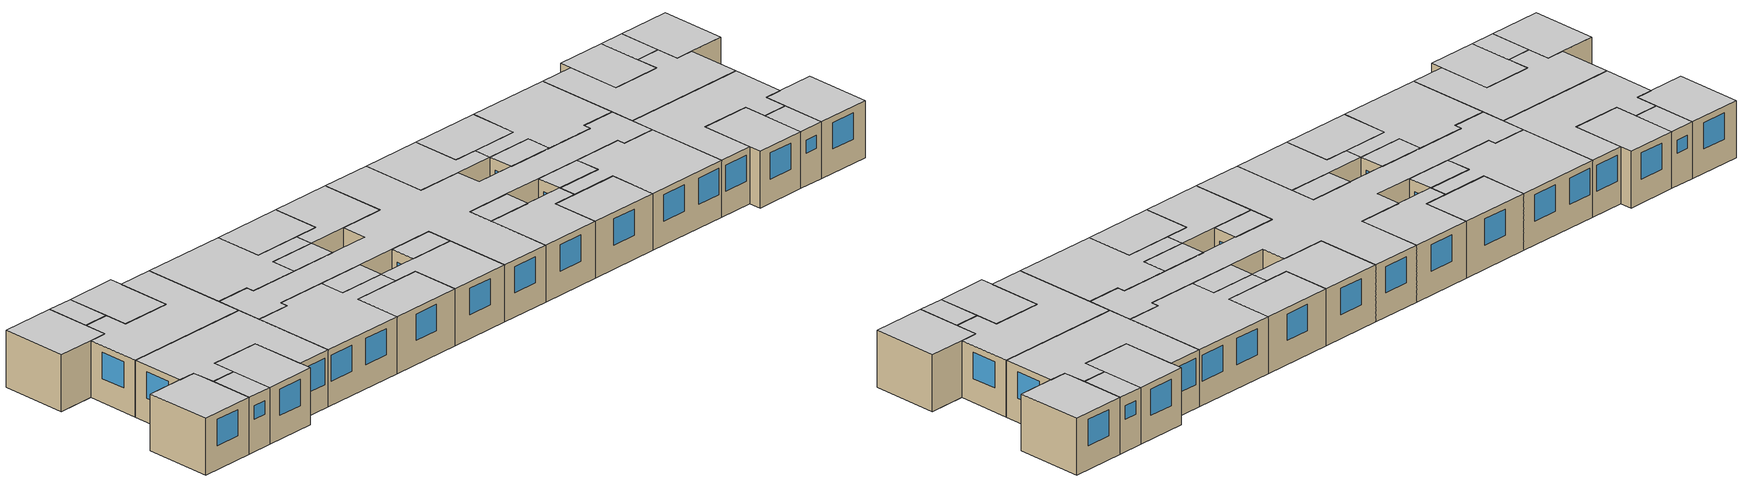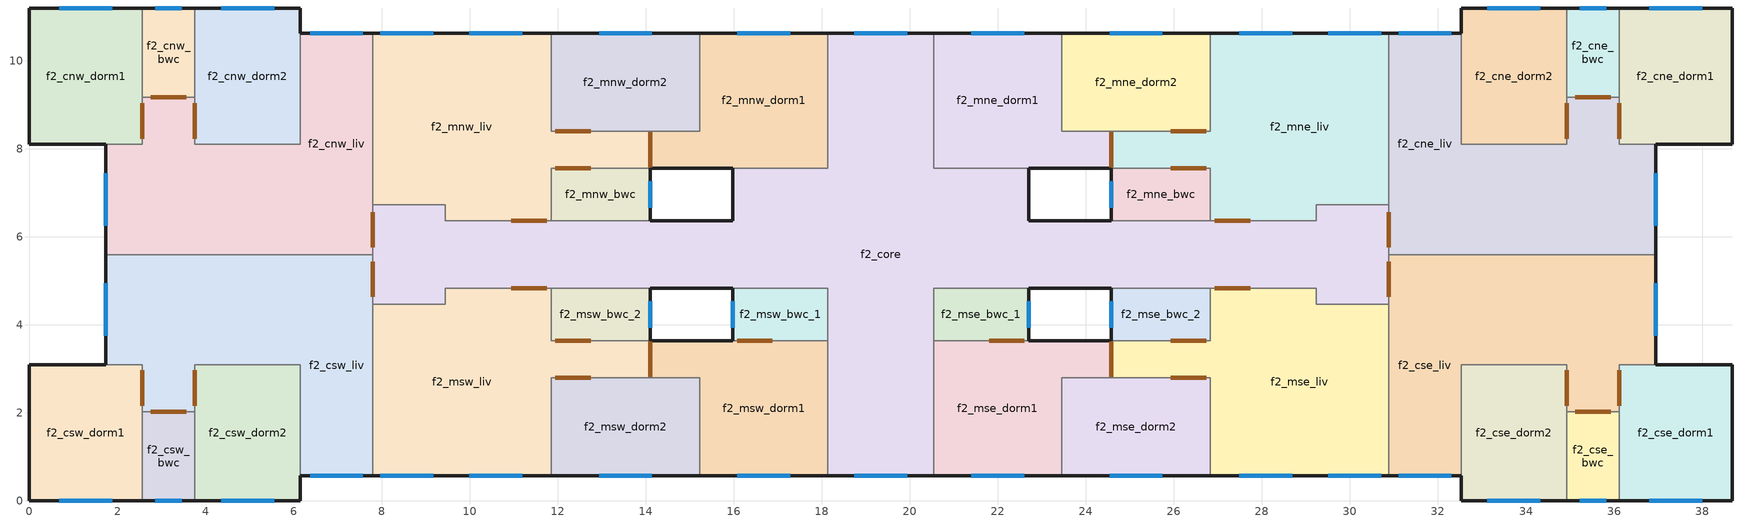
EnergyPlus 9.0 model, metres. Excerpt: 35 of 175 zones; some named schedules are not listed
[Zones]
f2_cne_bwc
 floor to f1_cne_bwc (floor): 36.12,11.2 36.12,9.17 34.92,9.17 34.92,11.2 z2.6
 wall outside (ext_wall): 36.12,11.2 34.92,11.2 z2.6:5.2
 wall to f2_cne_dorm1 (int_wall): 36.12,9.17 36.12,11.2 z2.6:5.2
 wall to f2_cne_liv (int_wall): 34.92,9.17 36.12,9.17 z2.6:5.2
 wall to f2_cne_dorm2 (int_wall): 34.92,11.2 34.92,9.17 z2.6:5.2
 window (simple_window): 35.82,11.2 35.22,11.2 z4.1:4.7
 door inside (door_3cm): 35.12,9.17 35.92,9.17 z2.6:4.7
 ceiling to f3_cne_bwc (ceiling): 34.92,11.2 34.92,9.17 36.12,9.17 36.12,11.2 z5.2
f2_cne_dorm1
 floor to f1_cne_dorm1 (floor): 38.68,11.2 38.68,8.1 36.12,8.1 36.12,11.2 z2.6
 wall outside (ext_wall): 36.95,8.1 38.68,8.1 38.68,11.2 36.12,11.2 z2.6:5.2
 wall to f2_cne_liv (int_wall): 36.12,9.17 36.12,8.1 36.95,8.1 z2.6:5.2
 window (simple_window): 38,11.2 36.8,11.2 z3.7:4.9
 door inside (door_3cm): 36.12,9.04 36.12,8.23 z2.6:4.7
 ceiling to f3_cne_dorm1 (ceiling): 36.12,11.2 36.12,8.1 38.68,8.1 38.68,11.2 z5.2
f2_cne_dorm2
 floor to f1_cne_dorm2 (floor): 34.92,11.2 34.92,8.1 32.53,8.1 32.53,11.2 z2.6
 wall outside (ext_wall): 34.92,11.2 32.53,11.2 32.53,10.63 z2.6:5.2
 wall to f2_cne_liv (int_wall): 32.53,10.63 32.53,8.1 34.92,8.1 34.92,9.17 z2.6:5.2
 window (simple_window): 34.33,11.2 33.12,11.2 z3.7:4.9
 door inside (door_3cm): 34.92,8.23 34.92,9.04 z2.6:4.7
 ceiling to f3_cne_dorm2 (ceiling): 32.53,11.2 32.53,8.1 34.92,8.1 34.92,11.2 z5.2
f2_cne_liv
 floor to f1_cne_liv (floor): 36.12,9.17 36.12,8.1 36.95,8.1 36.95,5.6 30.88,5.6 30.88,10.63 32.53,10.63 32.53,8.1 34.92,8.1 34.92,9.17 z2.6
 wall outside (ext_wall): 36.95,5.6 36.95,8.1 / 32.53,10.63 30.88,10.63 z2.6:5.2
 wall to f2_cse_liv (int_wall): 30.88,5.6 36.95,5.6 z2.6:5.2
 wall to f2_mne_liv (int_wall): 30.88,10.63 30.88,6.73 z2.6:5.2
 wall to f2_core (int_wall): 30.88,6.73 30.88,5.6 z2.6:5.2
 window (simple_window): 36.95,6.25 36.95,7.45 / 32.3,10.63 31.11,10.63 z3.7:4.9
 door inside (door_3cm): 30.88,6.56 30.88,5.76 z2.6:4.7
 ceiling to f3_cne_liv (ceiling): 30.88,10.63 30.88,5.6 36.95,5.6 36.95,8.1 36.12,8.1 36.12,9.17 34.92,9.17 34.92,8.1 32.53,8.1 32.53,10.63 z5.2
f2_cnw_bwc
 floor to f1_cnw_bwc (floor): 3.76,11.2 3.76,9.17 2.56,9.17 2.56,11.2 z2.6
 wall outside (ext_wall): 3.76,11.2 2.56,11.2 z2.6:5.2
 wall to f2_cnw_dorm2 (int_wall): 3.76,9.17 3.76,11.2 z2.6:5.2
 wall to f2_cnw_liv (int_wall): 2.56,9.17 3.76,9.17 z2.6:5.2
 wall to f2_cnw_dorm1 (int_wall): 2.56,11.2 2.56,9.17 z2.6:5.2
 window (simple_window): 3.46,11.2 2.86,11.2 z4.1:4.7
 door inside (door_3cm): 2.76,9.17 3.56,9.17 z2.6:4.7
 ceiling to f3_cnw_bwc (ceiling): 2.56,11.2 2.56,9.17 3.76,9.17 3.76,11.2 z5.2
f2_cnw_dorm1
 floor to f1_cnw_dorm1 (floor): 2.56,11.2 2.56,8.1 0,8.1 0,11.2 z2.6
 wall outside (ext_wall): 2.56,11.2 0,11.2 0,8.1 1.73,8.1 z2.6:5.2
 wall to f2_cnw_liv (int_wall): 1.73,8.1 2.56,8.1 2.56,9.17 z2.6:5.2
 window (simple_window): 1.88,11.2 0.68,11.2 z3.7:4.9
 door inside (door_3cm): 2.56,8.23 2.56,9.04 z2.6:4.7
 ceiling to f3_cnw_dorm1 (ceiling): 0,11.2 0,8.1 2.56,8.1 2.56,11.2 z5.2
f2_cnw_dorm2
 floor to f1_cnw_dorm2 (floor): 6.15,11.2 6.15,8.1 3.76,8.1 3.76,11.2 z2.6
 wall outside (ext_wall): 6.15,10.63 6.15,11.2 3.76,11.2 z2.6:5.2
 wall to f2_cnw_liv (int_wall): 3.76,9.17 3.76,8.1 6.15,8.1 6.15,10.63 z2.6:5.2
 window (simple_window): 5.55,11.2 4.35,11.2 z3.7:4.9
 door inside (door_3cm): 3.76,9.04 3.76,8.23 z2.6:4.7
 ceiling to f3_cnw_dorm2 (ceiling): 3.76,11.2 3.76,8.1 6.15,8.1 6.15,11.2 z5.2
f2_cnw_liv
 floor to f1_cnw_liv (floor): 7.8,10.63 7.8,5.6 1.73,5.6 1.73,8.1 2.56,8.1 2.56,9.17 3.76,9.17 3.76,8.1 6.15,8.1 6.15,10.63 z2.6
 wall outside (ext_wall): 7.8,10.63 6.15,10.63 / 1.73,8.1 1.73,5.6 z2.6:5.2
 wall to f2_core (int_wall): 7.8,5.6 7.8,6.73 z2.6:5.2
 wall to f2_mnw_liv (int_wall): 7.8,6.73 7.8,10.63 z2.6:5.2
 wall to f2_csw_liv (int_wall): 1.73,5.6 7.8,5.6 z2.6:5.2
 window (simple_window): 7.57,10.63 6.38,10.63 / 1.73,7.45 1.73,6.25 z3.7:4.9
 door inside (door_3cm): 7.8,5.76 7.8,6.56 z2.6:4.7
 ceiling to f3_cnw_liv (ceiling): 2.56,9.17 2.56,8.1 1.73,8.1 1.73,5.6 7.8,5.6 7.8,10.63 6.15,10.63 6.15,8.1 3.76,8.1 3.76,9.17 z5.2
f2_core
 floor to f1_core (floor): 30.88,6.73 30.88,4.47 29.23,4.47 29.23,4.83 20.54,4.83 20.54,0.57 18.14,0.57 18.14,4.83 9.45,4.83 9.45,4.47 7.8,4.47 7.8,6.73 9.45,6.73 9.45,6.37 15.98,6.37 15.98,7.56 18.14,7.56 18.14,10.63 20.54,10.63 20.54,7.56 22.7,7.56 22.7,6.37 29.23,6.37 29.23,6.73 z2.6
 wall outside (ext_wall): 24.58,6.37 22.7,6.37 22.7,7.56 / 20.54,10.63 18.14,10.63 / 14.1,4.83 15.98,4.83 / 18.14,0.57 20.54,0.57 / 22.7,4.83 24.58,4.83 / 15.98,7.56 15.98,6.37 14.1,6.37 z2.6:5.2
 wall to f2_msw_liv (int_wall): 7.8,4.47 9.45,4.47 9.45,4.83 11.85,4.83 z2.6:5.2
 wall to f2_mse_dorm1 (int_wall): 20.54,0.57 20.54,3.63 z2.6:5.2
 wall to f2_mse_bwc_1 (int_wall): 20.54,3.63 20.54,4.83 22.7,4.83 z2.6:5.2
 wall to f2_cse_liv (int_wall): 30.88,4.47 30.88,5.6 z2.6:5.2
 wall to f2_mne_dorm1 (int_wall): 22.7,7.56 20.54,7.56 20.54,10.63 z2.6:5.2
 wall to f2_mnw_liv (int_wall): 11.85,6.37 9.45,6.37 9.45,6.73 7.8,6.73 z2.6:5.2
 wall to f2_mne_liv (int_wall): 30.88,6.73 29.23,6.73 29.23,6.37 26.83,6.37 z2.6:5.2
 wall to f2_mne_bwc (int_wall): 26.83,6.37 24.58,6.37 z2.6:5.2
 wall to f2_mnw_dorm1 (int_wall): 18.14,10.63 18.14,7.56 15.98,7.56 z2.6:5.2
 wall to f2_mnw_bwc (int_wall): 14.1,6.37 11.85,6.37 z2.6:5.2
 wall to f2_msw_bwc_2 (int_wall): 11.85,4.83 14.1,4.83 z2.6:5.2
 wall to f2_msw_bwc_1 (int_wall): 15.98,4.83 18.14,4.83 18.14,3.63 z2.6:5.2
 wall to f2_mse_bwc_2 (int_wall): 24.58,4.83 26.83,4.83 z2.6:5.2
 wall to f2_mse_liv (int_wall): 26.83,4.83 29.23,4.83 29.23,4.47 30.88,4.47 z2.6:5.2
 wall to f2_msw_dorm1 (int_wall): 18.14,3.63 18.14,0.57 z2.6:5.2
 wall to f2_csw_liv (int_wall): 7.8,5.6 7.8,4.47 z2.6:5.2
 window (simple_window): 19.94,10.63 18.74,10.63 / 18.74,0.57 19.94,0.57 z3.7:4.9
 door inside (door_3cm): 30.88,4.63 30.88,5.43 / 27.73,6.37 26.93,6.37 / 11.75,6.37 10.95,6.37 / 10.95,4.83 11.75,4.83 / 26.93,4.83 27.73,4.83 / 7.8,5.43 7.8,4.63 z2.6:4.7
 ceiling to f3_core (ceiling): 7.8,6.73 7.8,4.47 9.45,4.47 9.45,4.83 18.14,4.83 18.14,0.57 20.54,0.57 20.54,4.83 29.23,4.83 29.23,4.47 30.88,4.47 30.88,6.73 29.23,6.73 29.23,6.37 22.7,6.37 22.7,7.56 20.54,7.56 20.54,10.63 18.14,10.63 18.14,7.56 15.98,7.56 15.98,6.37 9.45,6.37 9.45,6.73 z5.2
f2_cse_bwc
 floor to f1_cse_bwc (floor): 36.12,2.03 36.12,0 34.92,0 34.92,2.03 z2.6
 wall outside (ext_wall): 34.92,0 36.12,0 z2.6:5.2
 wall to f2_cse_dorm1 (int_wall): 36.12,0 36.12,2.03 z2.6:5.2
 wall to f2_cse_liv (int_wall): 36.12,2.03 34.92,2.03 z2.6:5.2
 wall to f2_cse_dorm2 (int_wall): 34.92,2.03 34.92,0 z2.6:5.2
 window (simple_window): 35.22,0 35.82,0 z4.1:4.7
 door inside (door_3cm): 35.92,2.03 35.12,2.03 z2.6:4.7
 ceiling to f3_cse_bwc (ceiling): 34.92,2.03 34.92,0 36.12,0 36.12,2.03 z5.2
f2_cse_dorm1
 floor to f1_cse_dorm1 (floor): 38.68,3.1 38.68,0 36.12,0 36.12,3.1 z2.6
 wall outside (ext_wall): 36.12,0 38.68,0 38.68,3.1 36.95,3.1 z2.6:5.2
 wall to f2_cse_liv (int_wall): 36.95,3.1 36.12,3.1 36.12,2.03 z2.6:5.2
 window (simple_window): 36.8,0 38,0 z3.7:4.9
 door inside (door_3cm): 36.12,2.96 36.12,2.17 z2.6:4.7
 ceiling to f3_cse_dorm1 (ceiling): 36.12,3.1 36.12,0 38.68,0 38.68,3.1 z5.2
f2_cse_dorm2
 floor to f1_cse_dorm2 (floor): 34.92,3.1 34.92,0 32.53,0 32.53,3.1 z2.6
 wall outside (ext_wall): 32.53,0.57 32.53,0 34.92,0 z2.6:5.2
 wall to f2_cse_liv (int_wall): 34.92,2.03 34.92,3.1 32.53,3.1 32.53,0.57 z2.6:5.2
 window (simple_window): 33.12,0 34.33,0 z3.7:4.9
 door inside (door_3cm): 34.92,2.17 34.92,2.96 z2.6:4.7
 ceiling to f3_cse_dorm2 (ceiling): 32.53,3.1 32.53,0 34.92,0 34.92,3.1 z5.2
f2_cse_liv
 floor to f1_cse_liv (floor): 36.95,5.6 36.95,3.1 36.12,3.1 36.12,2.03 34.92,2.03 34.92,3.1 32.53,3.1 32.53,0.57 30.88,0.57 30.88,5.6 z2.6
 wall outside (ext_wall): 36.95,3.1 36.95,5.6 / 30.88,0.57 32.53,0.57 z2.6:5.2
 wall to f2_mse_liv (int_wall): 30.88,4.47 30.88,0.57 z2.6:5.2
 window (simple_window): 36.95,3.75 36.95,4.95 / 31.11,0.57 32.3,0.57 z3.7:4.9
 ceiling to f3_cse_liv (ceiling): 30.88,5.6 30.88,0.57 32.53,0.57 32.53,3.1 34.92,3.1 34.92,2.03 36.12,2.03 36.12,3.1 36.95,3.1 36.95,5.6 z5.2
f2_csw_bwc
 floor to f1_csw_bwc (floor): 3.76,2.03 3.76,0 2.56,0 2.56,2.03 z2.6
 wall outside (ext_wall): 2.56,0 3.76,0 z2.6:5.2
 wall to f2_csw_dorm2 (int_wall): 3.76,0 3.76,2.03 z2.6:5.2
 wall to f2_csw_liv (int_wall): 3.76,2.03 2.56,2.03 z2.6:5.2
 wall to f2_csw_dorm1 (int_wall): 2.56,2.03 2.56,0 z2.6:5.2
 window (simple_window): 2.86,0 3.46,0 z4.1:4.7
 door inside (door_3cm): 3.56,2.03 2.76,2.03 z2.6:4.7
 ceiling to f3_csw_bwc (ceiling): 2.56,2.03 2.56,0 3.76,0 3.76,2.03 z5.2
f2_csw_dorm1
 floor to f1_csw_dorm1 (floor): 2.56,3.1 2.56,0 0,0 0,3.1 z2.6
 wall outside (ext_wall): 1.73,3.1 0,3.1 0,0 2.56,0 z2.6:5.2
 wall to f2_csw_liv (int_wall): 2.56,2.03 2.56,3.1 1.73,3.1 z2.6:5.2
 window (simple_window): 0.68,0 1.88,0 z3.7:4.9
 door inside (door_3cm): 2.56,2.17 2.56,2.96 z2.6:4.7
 ceiling to f3_csw_dorm1 (ceiling): 0,3.1 0,0 2.56,0 2.56,3.1 z5.2
f2_csw_dorm2
 floor to f1_csw_dorm2 (floor): 6.15,3.1 6.15,0 3.76,0 3.76,3.1 z2.6
 wall outside (ext_wall): 3.76,0 6.15,0 6.15,0.57 z2.6:5.2
 wall to f2_csw_liv (int_wall): 6.15,0.57 6.15,3.1 3.76,3.1 3.76,2.03 z2.6:5.2
 window (simple_window): 4.35,0 5.55,0 z3.7:4.9
 door inside (door_3cm): 3.76,2.96 3.76,2.17 z2.6:4.7
 ceiling to f3_csw_dorm2 (ceiling): 3.76,3.1 3.76,0 6.15,0 6.15,3.1 z5.2
f2_csw_liv
 floor to f1_csw_liv (floor): 7.8,5.6 7.8,0.57 6.15,0.57 6.15,3.1 3.76,3.1 3.76,2.03 2.56,2.03 2.56,3.1 1.73,3.1 1.73,5.6 z2.6
 wall outside (ext_wall): 6.15,0.57 7.8,0.57 / 1.73,5.6 1.73,3.1 z2.6:5.2
 wall to f2_msw_liv (int_wall): 7.8,0.57 7.8,4.47 z2.6:5.2
 window (simple_window): 6.38,0.57 7.57,0.57 / 1.73,4.95 1.73,3.75 z3.7:4.9
 ceiling to f3_csw_liv (ceiling): 1.73,5.6 1.73,3.1 2.56,3.1 2.56,2.03 3.76,2.03 3.76,3.1 6.15,3.1 6.15,0.57 7.8,0.57 7.8,5.6 z5.2
f2_mne_bwc
 floor to f1_mne_bwc (floor): 26.83,7.57 26.83,6.37 24.58,6.37 24.58,7.57 z2.6
 wall outside (ext_wall): 24.58,7.57 24.58,6.37 z2.6:5.2
 wall to f2_mne_liv (int_wall): 26.83,6.37 26.83,7.57 24.58,7.57 z2.6:5.2
 window (simple_window): 24.58,7.27 24.58,6.67 z4.1:4.7
 door inside (door_3cm): 26.73,7.57 25.93,7.57 z2.6:4.7
 ceiling to f3_mne_bwc (ceiling): 24.58,7.57 24.58,6.37 26.83,6.37 26.83,7.57 z5.2
f2_mne_dorm1
 floor to f1_mne_dorm1 (floor): 23.45,10.63 23.45,8.39 24.58,8.39 24.58,7.57 20.54,7.57 20.54,10.63 z2.6
 wall outside (ext_wall): 23.45,10.63 20.54,10.63 / 22.7,7.57 24.58,7.57 z2.6:5.2
 wall to f2_mne_liv (int_wall): 24.58,7.57 24.58,8.39 z2.6:5.2
 wall to f2_mne_dorm2 (int_wall): 24.58,8.39 23.45,8.39 23.45,10.63 z2.6:5.2
 window (simple_window): 22.59,10.63 21.39,10.63 z3.7:4.9
 door inside (door_3cm): 24.58,7.58 24.58,8.38 z2.6:4.7
 ceiling to f3_mne_dorm1 (ceiling): 20.54,10.63 20.54,7.57 24.58,7.57 24.58,8.39 23.45,8.39 23.45,10.63 z5.2
f2_mne_dorm2
 floor to f1_mne_dorm2 (floor): 26.83,10.63 26.83,8.39 23.45,8.39 23.45,10.63 z2.6
 wall outside (ext_wall): 26.83,10.63 23.45,10.63 z2.6:5.2
 wall to f2_mne_liv (int_wall): 24.58,8.39 26.83,8.39 26.83,10.63 z2.6:5.2
 window (simple_window): 25.74,10.63 24.54,10.63 z3.7:4.9
 door inside (door_3cm): 25.93,8.39 26.73,8.39 z2.6:4.7
 ceiling to f3_mne_dorm2 (ceiling): 23.45,10.63 23.45,8.39 26.83,8.39 26.83,10.63 z5.2
f2_mne_liv
 floor to f1_mne_liv (floor): 30.88,10.63 30.88,6.73 29.23,6.73 29.23,6.37 26.83,6.37 26.83,7.57 24.58,7.57 24.58,8.39 26.83,8.39 26.83,10.63 z2.6
 wall outside (ext_wall): 30.88,10.63 26.83,10.63 z2.6:5.2
 window (simple_window): 30.71,10.63 29.51,10.63 / 28.68,10.63 27.48,10.63 z3.7:4.9
 ceiling to f3_mne_liv (ceiling): 24.58,8.39 24.58,7.57 26.83,7.57 26.83,6.37 29.23,6.37 29.23,6.73 30.88,6.73 30.88,10.63 26.83,10.63 26.83,8.39 z5.2
f2_mnw_bwc
 floor to f1_mnw_bwc (floor): 14.1,7.57 14.1,6.37 11.85,6.37 11.85,7.57 z2.6
 wall outside (ext_wall): 14.1,6.37 14.1,7.57 z2.6:5.2
 wall to f2_mnw_liv (int_wall): 14.1,7.57 11.85,7.57 11.85,6.37 z2.6:5.2
 window (simple_window): 14.1,6.67 14.1,7.27 z4.1:4.7
 door inside (door_3cm): 12.75,7.57 11.95,7.57 z2.6:4.7
 ceiling to f3_mnw_bwc (ceiling): 11.85,7.57 11.85,6.37 14.1,6.37 14.1,7.57 z5.2
f2_mnw_dorm1
 floor to f1_mnw_dorm1 (floor): 18.14,10.63 18.14,7.57 14.1,7.57 14.1,8.39 15.23,8.39 15.23,10.63 z2.6
 wall outside (ext_wall): 18.14,10.63 15.23,10.63 / 14.1,7.57 15.98,7.57 z2.6:5.2
 wall to f2_mnw_dorm2 (int_wall): 15.23,10.63 15.23,8.39 14.1,8.39 z2.6:5.2
 wall to f2_mnw_liv (int_wall): 14.1,8.39 14.1,7.57 z2.6:5.2
 window (simple_window): 17.29,10.63 16.09,10.63 z3.7:4.9
 door inside (door_3cm): 14.1,8.38 14.1,7.58 z2.6:4.7
 ceiling to f3_mnw_dorm1 (ceiling): 15.23,10.63 15.23,8.39 14.1,8.39 14.1,7.57 18.14,7.57 18.14,10.63 z5.2
f2_mnw_dorm2
 floor to f1_mnw_dorm2 (floor): 15.23,10.63 15.23,8.39 11.85,8.39 11.85,10.63 z2.6
 wall outside (ext_wall): 15.23,10.63 11.85,10.63 z2.6:5.2
 wall to f2_mnw_liv (int_wall): 11.85,10.63 11.85,8.39 14.1,8.39 z2.6:5.2
 window (simple_window): 14.14,10.63 12.94,10.63 z3.7:4.9
 door inside (door_3cm): 11.95,8.39 12.75,8.39 z2.6:4.7
 ceiling to f3_mnw_dorm2 (ceiling): 11.85,10.63 11.85,8.39 15.23,8.39 15.23,10.63 z5.2
f2_mnw_liv
 floor to f1_mnw_liv (floor): 14.1,8.39 14.1,7.57 11.85,7.57 11.85,6.37 9.45,6.37 9.45,6.73 7.8,6.73 7.8,10.63 11.85,10.63 11.85,8.39 z2.6
 wall outside (ext_wall): 11.85,10.63 7.8,10.63 z2.6:5.2
 window (simple_window): 11.2,10.63 9.99,10.63 / 9.17,10.63 7.97,10.63 z3.7:4.9
 ceiling to f3_mnw_liv (ceiling): 7.8,10.63 7.8,6.73 9.45,6.73 9.45,6.37 11.85,6.37 11.85,7.57 14.1,7.57 14.1,8.39 11.85,8.39 11.85,10.63 z5.2
f2_mse_bwc_1
 floor to f1_mse_bwc_1 (floor): 22.7,4.83 22.7,3.63 20.54,3.63 20.54,4.83 z2.6
 wall outside (ext_wall): 22.7,3.63 22.7,4.83 z2.6:5.2
 wall to f2_mse_dorm1 (int_wall): 20.54,3.63 22.7,3.63 z2.6:5.2
 window (simple_window): 22.7,3.93 22.7,4.54 z4.1:4.7
 door inside (door_3cm): 21.8,3.63 22.6,3.63 z2.6:4.7
 ceiling to f3_mse_bwc_1 (ceiling): 20.54,4.83 20.54,3.63 22.7,3.63 22.7,4.83 z5.2
f2_mse_bwc_2
 floor to f1_mse_bwc_2 (floor): 26.83,4.83 26.83,3.63 24.58,3.63 24.58,4.83 z2.6
 wall outside (ext_wall): 24.58,4.83 24.58,3.63 z2.6:5.2
 wall to f2_mse_liv (int_wall): 24.58,3.63 26.83,3.63 26.83,4.83 z2.6:5.2
 window (simple_window): 24.58,4.54 24.58,3.93 z4.1:4.7
 door inside (door_3cm): 25.93,3.63 26.73,3.63 z2.6:4.7
 ceiling to f3_mse_bwc_2 (ceiling): 24.58,4.83 24.58,3.63 26.83,3.63 26.83,4.83 z5.2
f2_mse_dorm1
 floor to f1_mse_dorm1 (floor): 24.58,3.63 24.58,2.8 23.45,2.8 23.45,0.57 20.54,0.57 20.54,3.63 z2.6
 wall outside (ext_wall): 24.58,3.63 22.7,3.63 / 20.54,0.57 23.45,0.57 z2.6:5.2
 wall to f2_mse_dorm2 (int_wall): 23.45,0.57 23.45,2.8 24.58,2.8 z2.6:5.2
 wall to f2_mse_liv (int_wall): 24.58,2.8 24.58,3.63 z2.6:5.2
 window (simple_window): 21.39,0.57 22.59,0.57 z3.7:4.9
 door inside (door_3cm): 24.58,2.82 24.58,3.62 z2.6:4.7
 ceiling to f3_mse_dorm1 (ceiling): 20.54,3.63 20.54,0.57 23.45,0.57 23.45,2.8 24.58,2.8 24.58,3.63 z5.2
f2_mse_dorm2
 floor to f1_mse_dorm2 (floor): 26.83,2.8 26.83,0.57 23.45,0.57 23.45,2.8 z2.6
 wall outside (ext_wall): 23.45,0.57 26.83,0.57 z2.6:5.2
 wall to f2_mse_liv (int_wall): 26.83,0.57 26.83,2.8 24.58,2.8 z2.6:5.2
 window (simple_window): 24.54,0.57 25.74,0.57 z3.7:4.9
 door inside (door_3cm): 26.73,2.8 25.93,2.8 z2.6:4.7
 ceiling to f3_mse_dorm2 (ceiling): 23.45,2.8 23.45,0.57 26.83,0.57 26.83,2.8 z5.2
f2_mse_liv
 floor to f1_mse_liv (floor): 30.88,4.47 30.88,0.57 26.83,0.57 26.83,2.81 24.58,2.81 24.58,3.64 26.83,3.64 26.83,4.83 29.23,4.83 29.23,4.47 z2.6
 wall outside (ext_wall): 26.83,0.57 30.88,0.57 z2.6:5.2
 window (simple_window): 27.48,0.57 28.68,0.57 / 29.51,0.57 30.71,0.57 z3.7:4.9
 ceiling to f3_mse_liv (ceiling): 24.58,3.64 24.58,2.81 26.83,2.81 26.83,0.57 30.88,0.57 30.88,4.47 29.23,4.47 29.23,4.83 26.83,4.83 26.83,3.64 z5.2
f2_msw_bwc_1
 floor to f1_msw_bwc_1 (floor): 18.14,4.83 18.14,3.63 15.98,3.63 15.98,4.83 z2.6
 wall outside (ext_wall): 15.98,4.83 15.98,3.63 z2.6:5.2
 wall to f2_msw_dorm1 (int_wall): 15.98,3.63 18.14,3.63 z2.6:5.2
 window (simple_window): 15.98,4.54 15.98,3.93 z4.1:4.7
 door inside (door_3cm): 16.08,3.63 16.88,3.63 z2.6:4.7
 ceiling to f3_msw_bwc_1 (ceiling): 15.98,4.83 15.98,3.63 18.14,3.63 18.14,4.83 z5.2
f2_msw_bwc_2
 floor to f1_msw_bwc_2 (floor): 14.1,4.83 14.1,3.63 11.85,3.63 11.85,4.83 z2.6
 wall outside (ext_wall): 14.1,3.63 14.1,4.83 z2.6:5.2
 wall to f2_msw_liv (int_wall): 11.85,4.83 11.85,3.63 14.1,3.63 z2.6:5.2
 window (simple_window): 14.1,3.93 14.1,4.54 z4.1:4.7
 door inside (door_3cm): 11.95,3.63 12.75,3.63 z2.6:4.7
 ceiling to f3_msw_bwc_2 (ceiling): 11.85,4.83 11.85,3.63 14.1,3.63 14.1,4.83 z5.2
f2_msw_dorm1
 floor to f1_msw_dorm1 (floor): 18.14,3.64 18.14,0.57 15.23,0.57 15.23,2.81 14.1,2.81 14.1,3.64 z2.6
 wall outside (ext_wall): 15.98,3.64 14.1,3.64 / 15.23,0.57 18.14,0.57 z2.6:5.2
 wall to f2_msw_dorm2 (int_wall): 14.1,2.81 15.23,2.81 15.23,0.57 z2.6:5.2
 wall to f2_msw_liv (int_wall): 14.1,3.64 14.1,2.81 z2.6:5.2
 window (simple_window): 16.09,0.57 17.29,0.57 z3.7:4.9
 door inside (door_3cm): 14.1,3.62 14.1,2.82 z2.6:4.7
 ceiling to f3_msw_dorm1 (ceiling): 14.1,3.64 14.1,2.81 15.23,2.81 15.23,0.57 18.14,0.57 18.14,3.64 z5.2
f2_msw_dorm2
 floor to f1_msw_dorm2 (floor): 15.23,2.8 15.23,0.57 11.85,0.57 11.85,2.8 z2.6
 wall outside (ext_wall): 11.85,0.57 15.23,0.57 z2.6:5.2
 wall to f2_msw_liv (int_wall): 14.1,2.8 11.85,2.8 11.85,0.57 z2.6:5.2
 window (simple_window): 12.94,0.57 14.14,0.57 z3.7:4.9
 door inside (door_3cm): 12.75,2.8 11.95,2.8 z2.6:4.7
 ceiling to f3_msw_dorm2 (ceiling): 11.85,2.8 11.85,0.57 15.23,0.57 15.23,2.8 z5.2
f2_msw_liv
 floor to f1_msw_liv (floor): 14.1,3.63 14.1,2.8 11.85,2.8 11.85,0.57 7.8,0.57 7.8,4.47 9.45,4.47 9.45,4.83 11.85,4.83 11.85,3.63 z2.6
 wall outside (ext_wall): 7.8,0.57 11.85,0.57 z2.6:5.2
 window (simple_window): 7.97,0.57 9.17,0.57 / 9.99,0.57 11.2,0.57 z3.7:4.9
 ceiling to f3_msw_liv (ceiling): 7.8,4.47 7.8,0.57 11.85,0.57 11.85,2.8 14.1,2.8 14.1,3.63 11.85,3.63 11.85,4.83 9.45,4.83 9.45,4.47 z5.2
[Building]
model: Loads convergence tolerance value=0.04; Maximum number of warmup days=25; Minimum number of warmup days=6; North axis=0; Solar distribution=FullInteriorAndExteriorWithReflections; Temperature convergence tolerance value=0.4; Terrain=City
[Site:GroundDomain:Slab]
ground_domain: 1, 0.4, 1.6, 10, No, Full, 6, 5, Timestep, ground_coupled_oscm, OnGrade, 1250, 30, 50, 1500, 1.5, finite_diff, Site:GroundTemperature:Undisturbed:FiniteDifference, No
[Site:GroundTemperature:Undisturbed:FiniteDifference]
finite_diff: 0.4, 1250, 30, 50, 1500, 1.5
[Construction]
ceiling: piso_ceramico_0.7, contrapiso, concreto_10cm_0.5
floor: concreto_10cm_0.5, contrapiso, piso_ceramico_0.7
door_3cm: porta_madeira_3cm_0.5
simple_window: vid_0.87
ext_wall: placa_cimenticia, la_vidro_5cm, gesso_0.5
int_wall: gesso_0.5, la_vidro_5cm, gesso_0.5
[Material] Thermal absorptance=0.9
Name | Conductivity | Density | Roughness | Solar absorptance | Specific heat | Thickness | Visible absorptance
concreto_10cm_0.5 | 1.75 | 2200 | Rough | 0.5 | 1000 | 0.1 | 0.5
contrapiso | 1.15 | 2000 | MediumRough | 0.7 | 1000 | 0.02 | 0.7
piso_ceramico_0.7 | 1.05 | 2000 | Smooth | 0.7 | 920 | 0.0075 | 0.7
porta_madeira_3cm_0.5 | 0.15 | 650 | MediumSmooth | 0.5 | 2300 | 0.03 | 0.5
placa_cimenticia | 1.15 | 2000 | MediumSmooth | 0.5 | 1000 | 0.01 | 0.5
gesso_0.5 | 0.35 | 900 | Smooth | 0.5 | 870 | 0.0125 | 0.5
[Material:NoMass]
la_vidro_5cm: Roughness=Smooth; Thermal resistance=1.25; Thermal absorptance=0.9; Solar absorptance=0.7; Visible absorptance=0.7
[WindowMaterial:SimpleGlazingSystem]
vid_0.87: Solar heat gain coefficient=0.87; U factor=5.7
[SurfaceProperty:OtherSideConditionsModel]
ground_coupled_oscm: Type of modeling=GroundCoupledSurface
[Zone] Multiplier=1
f2_cne_bwc; f2_cne_dorm1; f2_cne_dorm2; f2_cne_liv; f2_cnw_bwc; f2_cnw_dorm1; f2_cnw_dorm2; f2_cnw_liv; f2_core; f2_cse_bwc; f2_cse_dorm1; f2_cse_dorm2; f2_cse_liv; f2_csw_bwc; f2_csw_dorm1; f2_csw_dorm2; f2_csw_liv; f2_mne_bwc; f2_mne_dorm1; f2_mne_dorm2; f2_mne_liv; f2_mnw_bwc; f2_mnw_dorm1; f2_mnw_dorm2; f2_mnw_liv; f2_mse_bwc_1; f2_mse_bwc_2; f2_mse_dorm1; f2_mse_dorm2; f2_mse_liv; f2_msw_bwc_1; f2_msw_bwc_2; f2_msw_dorm1; f2_msw_dorm2; f2_msw_liv
[AirflowNetwork:MultiZone:Surface] Window door opening factor or crack factor=1
Name | Surface | Leakage component | Ventilation control mode | Venting availability schedule | Ventilation control zone temperature setpoint schedule
afn_f2_cne_bwc_door_s | f2_cne_bwc_door_s | door_opening | NoVent
afn_f2_cne_bwc_window_n | f2_cne_bwc_window_n | window_opening | Constant
afn_f2_cne_dorm1_door_w | f2_cne_dorm1_door_w | door_opening | Constant
afn_f2_cne_dorm1_window_n | f2_cne_dorm1_window_n | window_opening | Temperature | sch_window_behav | sch_afn_dorm
afn_f2_cne_dorm2_door_e | f2_cne_dorm2_door_e | door_opening | Constant
afn_f2_cne_dorm2_window_n | f2_cne_dorm2_window_n | window_opening | Temperature | sch_window_behav | sch_afn_dorm
afn_f2_cne_liv_window_e | f2_cne_liv_window_e | window_opening | Temperature | sch_window_behav | sch_afn_liv
afn_f2_cne_liv_window_n | f2_cne_liv_window_n | window_opening | Temperature | sch_window_behav | sch_afn_liv
afn_f2_cnw_bwc_door_s | f2_cnw_bwc_door_s | door_opening | NoVent
afn_f2_cnw_bwc_window_n | f2_cnw_bwc_window_n | window_opening | Constant
afn_f2_cnw_dorm1_door_e | f2_cnw_dorm1_door_e | door_opening | Constant
afn_f2_cnw_dorm1_window_n | f2_cnw_dorm1_window_n | window_opening | Temperature | sch_window_behav | sch_afn_dorm
afn_f2_cnw_dorm2_door_w | f2_cnw_dorm2_door_w | door_opening | Constant
afn_f2_cnw_dorm2_window_n | f2_cnw_dorm2_window_n | window_opening | Temperature | sch_window_behav | sch_afn_dorm
afn_f2_cnw_liv_window_n | f2_cnw_liv_window_n | window_opening | Temperature | sch_window_behav | sch_afn_liv
afn_f2_cnw_liv_window_w | f2_cnw_liv_window_w | window_opening | Temperature | sch_window_behav | sch_afn_liv
afn_f2_core_door_e1 | f2_core_door_e1 | door_opening | NoVent
afn_f2_core_door_e2 | f2_core_door_e2 | door_opening | NoVent
afn_f2_core_door_n1 | f2_core_door_n1 | door_opening | NoVent
afn_f2_core_door_n2 | f2_core_door_n2 | door_opening | NoVent
afn_f2_core_door_s1 | f2_core_door_s1 | door_opening | NoVent
afn_f2_core_door_s2 | f2_core_door_s2 | door_opening | NoVent
afn_f2_core_door_w1 | f2_core_door_w1 | door_opening | NoVent
afn_f2_core_door_w2 | f2_core_door_w2 | door_opening | NoVent
afn_f2_core_window_n | f2_core_window_n | window_opening | Temperature | sch_window_behav | sch_afn_dorm
afn_f2_core_window_s | f2_core_window_s | window_opening | Temperature | sch_window_behav | sch_afn_dorm
afn_f2_cse_bwc_door_n | f2_cse_bwc_door_n | door_opening | NoVent
afn_f2_cse_bwc_window_s | f2_cse_bwc_window_s | window_opening | Constant
afn_f2_cse_dorm1_door_w | f2_cse_dorm1_door_w | door_opening | Constant
afn_f2_cse_dorm1_window_s | f2_cse_dorm1_window_s | window_opening | Temperature | sch_window_behav | sch_afn_dorm
afn_f2_cse_dorm2_door_e | f2_cse_dorm2_door_e | door_opening | Constant
afn_f2_cse_dorm2_window_s | f2_cse_dorm2_window_s | window_opening | Temperature | sch_window_behav | sch_afn_dorm
afn_f2_cse_liv_window_e | f2_cse_liv_window_e | window_opening | Temperature | sch_window_behav | sch_afn_liv
afn_f2_cse_liv_window_s | f2_cse_liv_window_s | window_opening | Temperature | sch_window_behav | sch_afn_liv
afn_f2_csw_bwc_door_n | f2_csw_bwc_door_n | door_opening | NoVent
afn_f2_csw_bwc_window_s | f2_csw_bwc_window_s | window_opening | Constant
afn_f2_csw_dorm1_door_e | f2_csw_dorm1_door_e | door_opening | Constant
afn_f2_csw_dorm1_window_s | f2_csw_dorm1_window_s | window_opening | Temperature | sch_window_behav | sch_afn_dorm
afn_f2_csw_dorm2_door_w | f2_csw_dorm2_door_w | door_opening | Constant
afn_f2_csw_dorm2_window_s | f2_csw_dorm2_window_s | window_opening | Temperature | sch_window_behav | sch_afn_dorm
afn_f2_csw_liv_window_s | f2_csw_liv_window_s | window_opening | Temperature | sch_window_behav | sch_afn_liv
afn_f2_csw_liv_window_w | f2_csw_liv_window_w | window_opening | Temperature | sch_window_behav | sch_afn_liv
afn_f2_mne_bwc_door_n | f2_mne_bwc_door_n | door_opening | NoVent
afn_f2_mne_bwc_window_w | f2_mne_bwc_window_w | window_opening | Constant
afn_f2_mne_dorm1_door_e | f2_mne_dorm1_door_e | door_opening | Constant
afn_f2_mne_dorm1_window_n | f2_mne_dorm1_window_n | window_opening | Temperature | sch_window_behav | sch_afn_dorm
afn_f2_mne_dorm2_door_s | f2_mne_dorm2_door_s | door_opening | Constant
afn_f2_mne_dorm2_window_n | f2_mne_dorm2_window_n | window_opening | Temperature | sch_window_behav | sch_afn_dorm
afn_f2_mne_liv_window_n1 | f2_mne_liv_window_n1 | window_opening | Temperature | sch_window_behav | sch_afn_liv
afn_f2_mne_liv_window_n2 | f2_mne_liv_window_n2 | window_opening | Temperature | sch_window_behav | sch_afn_liv
afn_f2_mnw_bwc_door_n | f2_mnw_bwc_door_n | door_opening | NoVent
afn_f2_mnw_bwc_window_e | f2_mnw_bwc_window_e | window_opening | Constant
afn_f2_mnw_dorm1_door_w | f2_mnw_dorm1_door_w | door_opening | Constant
afn_f2_mnw_dorm1_window_n | f2_mnw_dorm1_window_n | window_opening | Temperature | sch_window_behav | sch_afn_dorm
afn_f2_mnw_dorm2_door_s | f2_mnw_dorm2_door_s | door_opening | Constant
afn_f2_mnw_dorm2_window_n | f2_mnw_dorm2_window_n | window_opening | Temperature | sch_window_behav | sch_afn_dorm
afn_f2_mnw_liv_window_n1 | f2_mnw_liv_window_n1 | window_opening | Temperature | sch_window_behav | sch_afn_liv
afn_f2_mnw_liv_window_n2 | f2_mnw_liv_window_n2 | window_opening | Temperature | sch_window_behav | sch_afn_liv
afn_f2_mse_bwc_1_door_s | f2_mse_bwc_1_door_s | door_opening | NoVent
afn_f2_mse_bwc_1_window_e | f2_mse_bwc_1_window_e | window_opening | Constant
afn_f2_mse_bwc_2_door_s | f2_mse_bwc_2_door_s | door_opening | NoVent
afn_f2_mse_bwc_2_window_w | f2_mse_bwc_2_window_w | window_opening | Constant
afn_f2_mse_dorm1_door_e | f2_mse_dorm1_door_e | door_opening | Constant
afn_f2_mse_dorm1_window_s | f2_mse_dorm1_window_s | window_opening | Temperature | sch_window_behav | sch_afn_dorm
afn_f2_mse_dorm2_door_n | f2_mse_dorm2_door_n | door_opening | Constant
afn_f2_mse_dorm2_window_s | f2_mse_dorm2_window_s | window_opening | Temperature | sch_window_behav | sch_afn_dorm
afn_f2_mse_liv_window_s1 | f2_mse_liv_window_s1 | window_opening | Temperature | sch_window_behav | sch_afn_liv
afn_f2_mse_liv_window_s2 | f2_mse_liv_window_s2 | window_opening | Temperature | sch_window_behav | sch_afn_liv
afn_f2_msw_bwc_1_door_s | f2_msw_bwc_1_door_s | door_opening | NoVent
afn_f2_msw_bwc_1_window_w | f2_msw_bwc_1_window_w | window_opening | Constant
afn_f2_msw_bwc_2_door_s | f2_msw_bwc_2_door_s | door_opening | NoVent
afn_f2_msw_bwc_2_window_e | f2_msw_bwc_2_window_e | window_opening | Constant
afn_f2_msw_dorm1_door_w | f2_msw_dorm1_door_w | door_opening | Constant
afn_f2_msw_dorm1_window_s | f2_msw_dorm1_window_s | window_opening | Temperature | sch_window_behav | sch_afn_dorm
afn_f2_msw_dorm2_door_n | f2_msw_dorm2_door_n | door_opening | Constant
afn_f2_msw_dorm2_window_s | f2_msw_dorm2_window_s | window_opening | Temperature | sch_window_behav | sch_afn_dorm
afn_f2_msw_liv_window_s1 | f2_msw_liv_window_s1 | window_opening | Temperature | sch_window_behav | sch_afn_liv
afn_f2_msw_liv_window_s2 | f2_msw_liv_window_s2 | window_opening | Temperature | sch_window_behav | sch_afn_liv
[AirflowNetwork:MultiZone:Zone]
Name | Zone
afn_f2_cne_bwc | f2_cne_bwc
afn_f2_cne_dorm1 | f2_cne_dorm1
afn_f2_cne_dorm2 | f2_cne_dorm2
afn_f2_cne_liv | f2_cne_liv
afn_f2_cnw_bwc | f2_cnw_bwc
afn_f2_cnw_dorm1 | f2_cnw_dorm1
afn_f2_cnw_dorm2 | f2_cnw_dorm2
afn_f2_cnw_liv | f2_cnw_liv
afn_f2_core | f2_core
afn_f2_cse_bwc | f2_cse_bwc
afn_f2_cse_dorm1 | f2_cse_dorm1
afn_f2_cse_dorm2 | f2_cse_dorm2
afn_f2_cse_liv | f2_cse_liv
afn_f2_csw_bwc | f2_csw_bwc
afn_f2_csw_dorm1 | f2_csw_dorm1
afn_f2_csw_dorm2 | f2_csw_dorm2
afn_f2_csw_liv | f2_csw_liv
afn_f2_mne_bwc | f2_mne_bwc
afn_f2_mne_dorm1 | f2_mne_dorm1
afn_f2_mne_dorm2 | f2_mne_dorm2
afn_f2_mne_liv | f2_mne_liv
afn_f2_mnw_bwc | f2_mnw_bwc
afn_f2_mnw_dorm1 | f2_mnw_dorm1
afn_f2_mnw_dorm2 | f2_mnw_dorm2
afn_f2_mnw_liv | f2_mnw_liv
afn_f2_mse_bwc_1 | f2_mse_bwc_1
afn_f2_mse_bwc_2 | f2_mse_bwc_2
afn_f2_mse_dorm1 | f2_mse_dorm1
afn_f2_mse_dorm2 | f2_mse_dorm2
afn_f2_mse_liv | f2_mse_liv
afn_f2_msw_bwc_1 | f2_msw_bwc_1
afn_f2_msw_bwc_2 | f2_msw_bwc_2
afn_f2_msw_dorm1 | f2_msw_dorm1
afn_f2_msw_dorm2 | f2_msw_dorm2
afn_f2_msw_liv | f2_msw_liv
